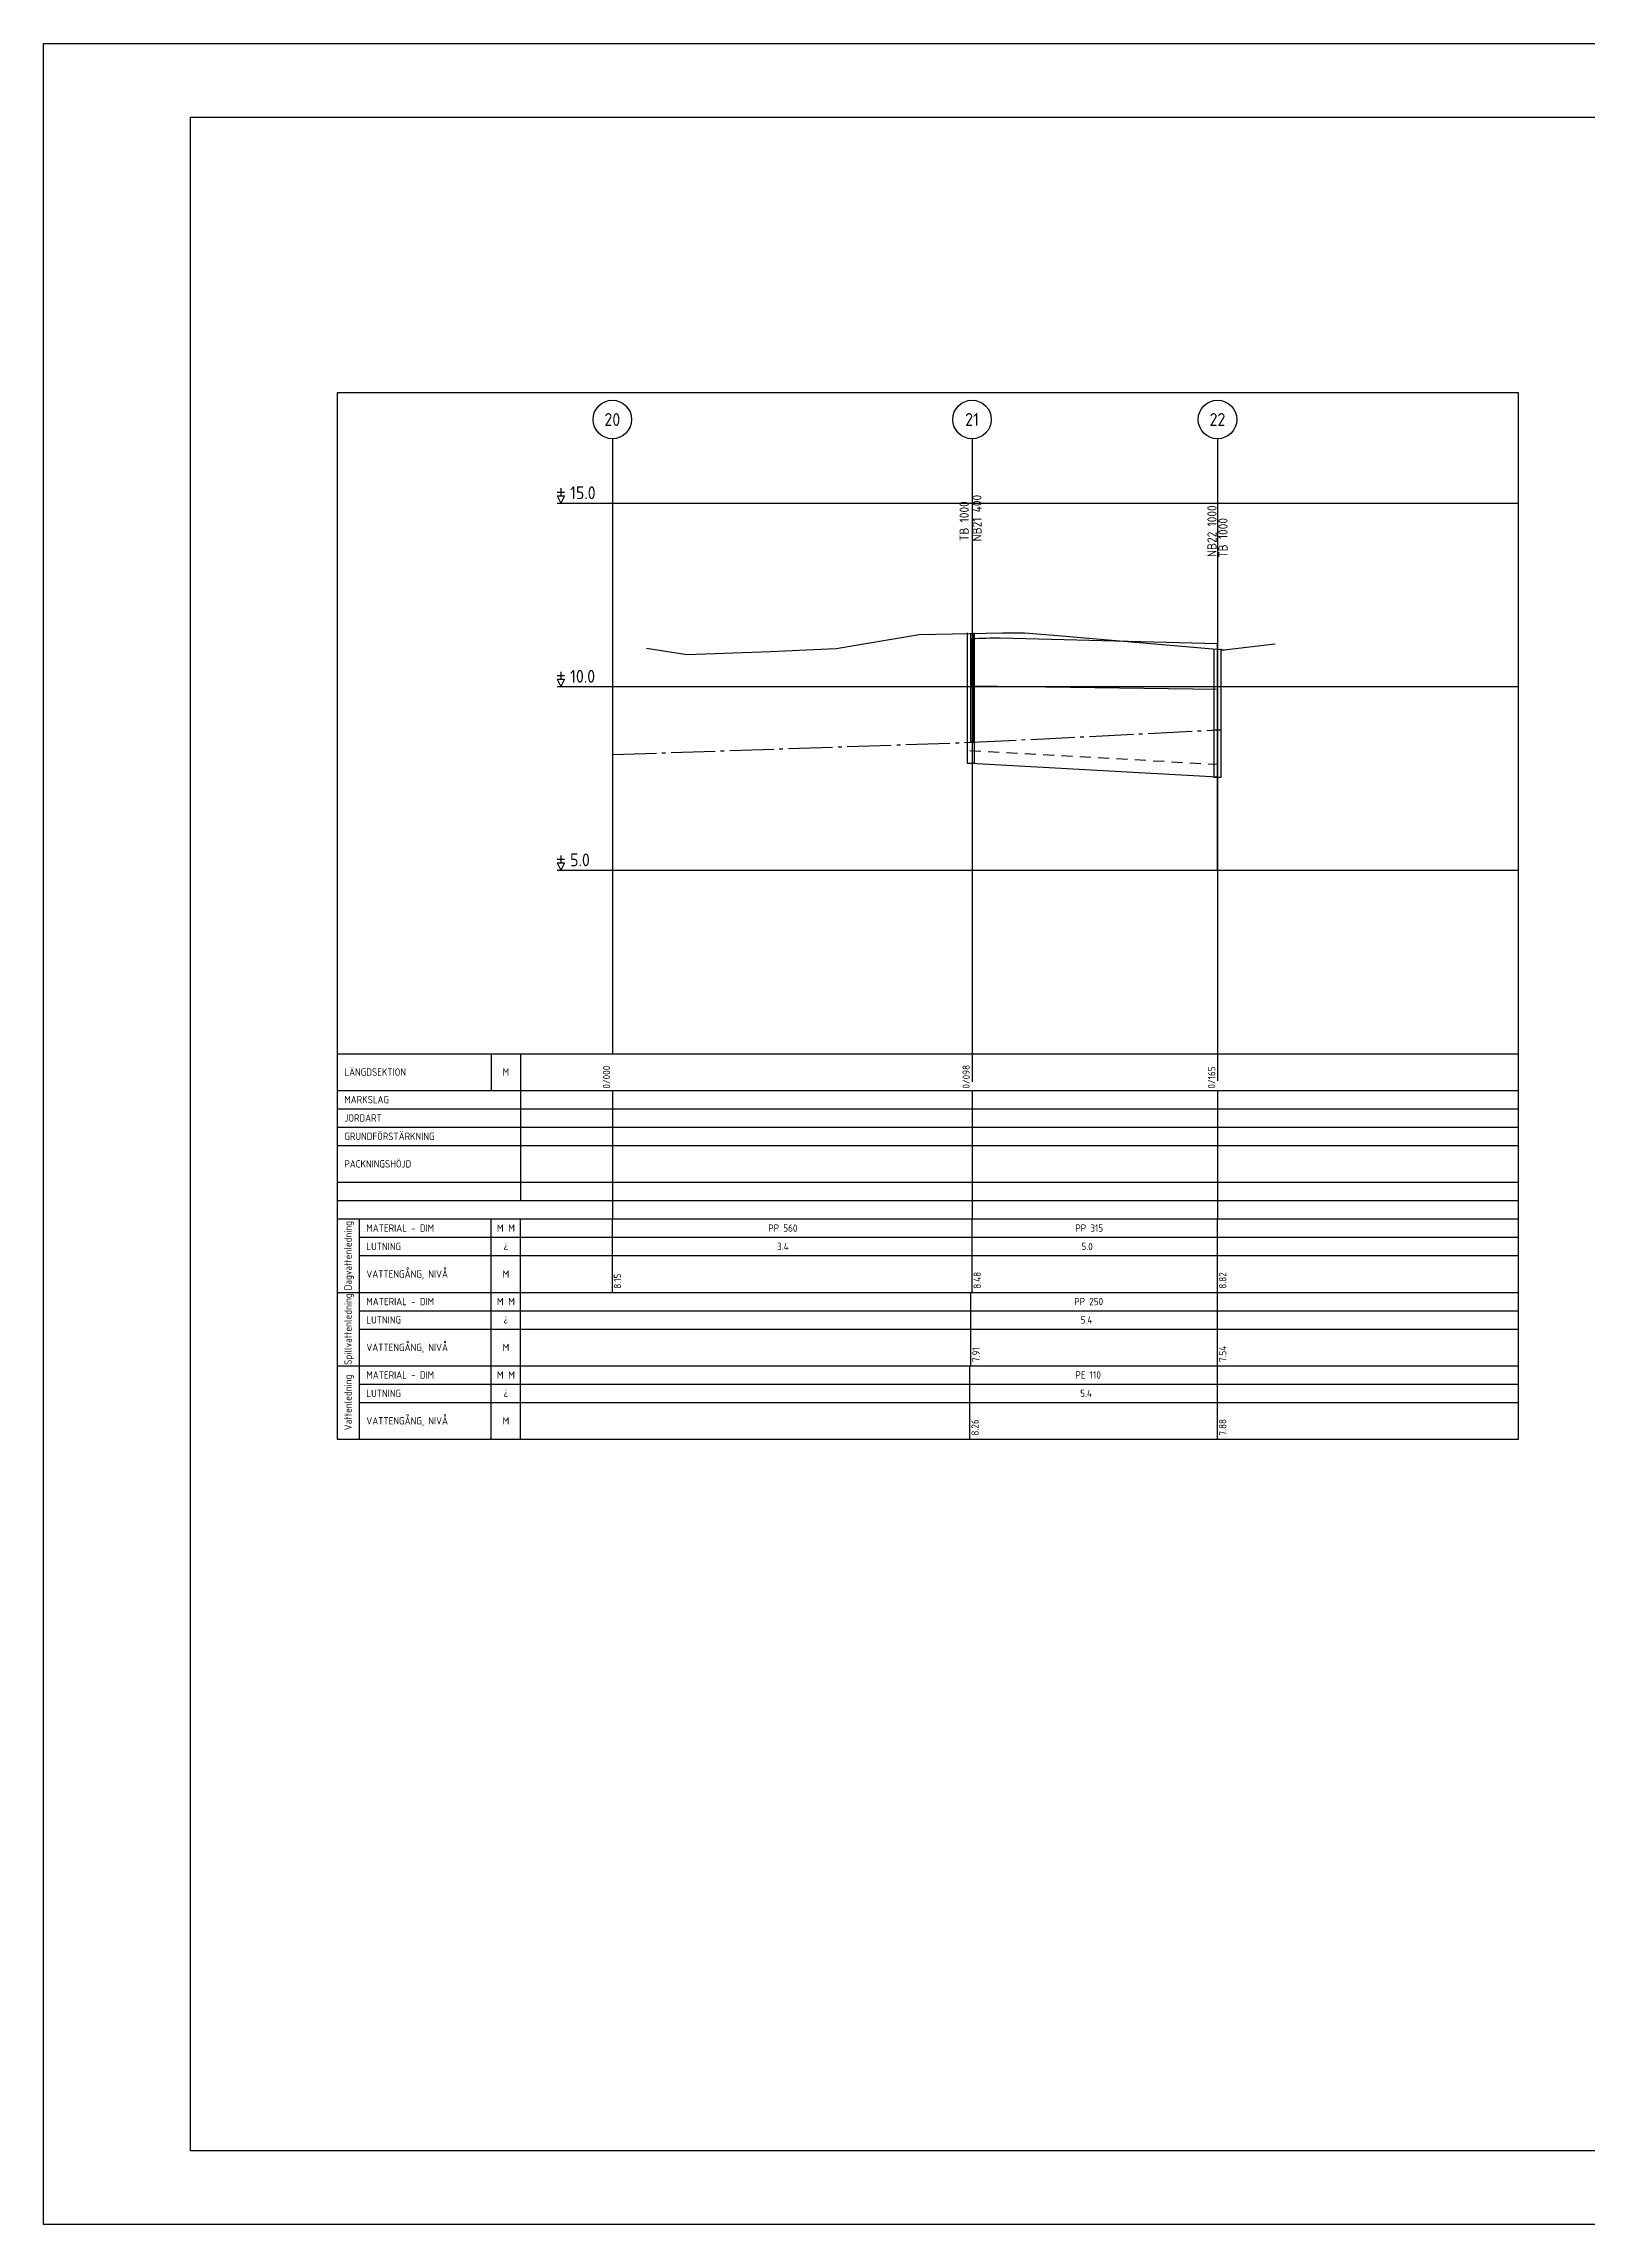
# Model space of a CAD drawing. Header units: metres. Extents: x 14120 to 17296, y 12612 to 17223.
# Drawn here: x 16414 to 16835, y 12612 to 13206 of the extents above; entities that cross this region are included whole.
import ezdxf
from ezdxf.enums import TextEntityAlignment as Align

# ---------------------------------------------------------------- set-up
doc = ezdxf.new("R2010")
doc.units = ezdxf.units.M
doc.header["$MEASUREMENT"] = 0
for name, pattern in [('BH90-PMB-DV', [16, 12, -1.5, 1, -1.5]), ('BH90-PMB-SPV', [16, 8, 8]), ('STRECKAD_3', [5, 3, -2])]:
    doc.linetypes.add(name, pattern=pattern)
doc.layers.get('DEFPOINTS').update_dxf_attribs({"color": 5, "linetype": 'CONTINUOUS'})
for name, color, linetype in [('M-368-T', 1, 'CONTINUOUS'), ('M-368A', 1, 'CONTINUOUS'), ('M-368B', 4, 'CONTINUOUS'), ('M-412', 3, 'BH90-PMB-DV'), ('M-414', 1, 'STRECKAD_3'), ('M-46-Brunn_nb', 6, 'CONTINUOUS'), ('M-46-Brunn_tb', 6, 'CONTINUOUS'), ('M-46-Element', 4, 'CONTINUOUS'), ('M-46-MARK', 4, 'CONTINUOUS'), ('M-46-Spillvledn', 6, 'BH90-PMB-SPV'), ('M-466-x', 3, 'CONTINUOUS'), ('M-468A', 1, 'CONTINUOUS'), ('M-469-x', 3, 'CONTINUOUS')]:
    doc.layers.add(name, color=color, linetype=linetype)
doc.layers.add('Slask', color=6, linetype='CONTINUOUS', plot=False)
doc.layers.add('Slask-ny lutning', color=5, linetype='CONTINUOUS', plot=False)
doc.styles.add('ISO', font='iso.shx')
doc.styles.add('ISO18', font='ISO3098', dxfattribs={"height": 1.8})
doc.styles.add('ISO3098', font='iso3098.shx')

msp = doc.modelspace()

# ---------------------------------------------------------------- linework, layer by layer
at = {"layer": 'DEFPOINTS', "flags": 128}
for points in [[(16414.211, 12611.854), (16414.211, 13205.854), (17255.211, 13205.854), (17255.211, 12611.854)], [(16454.211, 12631.854), (16454.211, 13185.854), (17235.211, 13185.854), (17235.211, 12751.854), (17135.211, 12751.854), (17135.211, 12631.854)]]:
    msp.add_lwpolyline(points, close=True, dxfattribs=at)
at = {"layer": 'M-368-T'}
for p, q in [((16554.126, 13083.722), (16556.126, 13083.722)), ((16554.126, 13082.722), (16556.126, 13082.722)), ((16554.126, 13082.722), (16555.126, 13080.722)), ((16555.126, 13084.722), (16555.126, 13082.722)), ((16556.126, 13082.722), (16555.126, 13080.722)), ((16554.126, 13033.722), (16556.126, 13033.722)), ((16554.126, 13032.722), (16556.126, 13032.722)), ((16554.126, 13032.722), (16555.126, 13030.722)), ((16555.126, 13034.722), (16555.126, 13032.722)), ((16556.126, 13032.722), (16555.126, 13030.722)), ((16554.126, 12983.722), (16556.126, 12983.722)), ((16554.126, 12982.722), (16556.126, 12982.722)), ((16554.126, 12982.722), (16555.126, 12980.722)), ((16555.126, 12984.722), (16555.126, 12982.722)), ((16556.126, 12982.722), (16555.126, 12980.722))]:
    msp.add_line(p, q, dxfattribs=at)
at = {"layer": 'M-368A'}
msp.add_lwpolyline([(16494.126, 12825.722), (16815.924, 12825.722), (16815.924, 13110.722), (16494.126, 13110.722)], close=True, dxfattribs=at)
at = {"layer": 'M-368B'}
for p, q in [((16554.126, 13080.722), (16815.924, 13080.722)), ((16554.126, 13030.722), (16815.924, 13030.722)), ((16554.126, 12980.722), (16815.924, 12980.722))]:
    msp.add_line(p, q, dxfattribs=at)
at = {"layer": 'M-412'}
for points in [[(16569.126, 13012.222), (16667.096, 13015.553)], [(16667.096, 13015.553), (16733.956, 13018.896)]]:
    msp.add_lwpolyline(points, dxfattribs=at)
at = {"layer": 'M-414'}
msp.add_lwpolyline([(16666.52, 13013.339), (16733.956, 13009.554)], dxfattribs=at)
at = {"layer": 'M-46-Brunn_nb'}
for points in [[(16666.696, 13045.253), (16666.696, 13015.553), (16667.496, 13015.553), (16667.496, 13045.253)], [(16732.956, 13041.004), (16732.956, 13018.896), (16734.956, 13018.896), (16734.956, 13041.004)]]:
    msp.add_lwpolyline(points, dxfattribs=at)
at = {"layer": 'M-46-Brunn_tb'}
for points in [[(16665.777, 13045.355), (16665.777, 13009.839), (16667.777, 13009.839), (16667.777, 13045.355)], [(16732.956, 13040.787), (16732.956, 13006.061), (16734.956, 13006.061), (16734.956, 13040.787)]]:
    msp.add_lwpolyline(points, dxfattribs=at)
at = {"layer": 'M-46-Element', "color": 3}
msp.add_lwpolyline([(16733.956, 13042.322), (16674.799, 13043.948, 0.0054044), (16667.096, 13043.722)], format="xyb", dxfattribs=at)
at = {"layer": 'M-46-MARK', "flags": 128}
for points in [[(16578.431, 13041.149), (16589.375, 13039.425), (16589.376, 13039.426), (16612.171, 13040.261), (16612.173, 13040.261), (16623.875, 13040.846), (16630.066, 13041.124), (16630.068, 13041.124), (16652.713, 13044.942), (16675.465, 13045.375), (16675.466, 13045.375), (16681.427, 13045.371), (16689.383, 13044.699), (16689.384, 13044.699), (16735.833, 13040.738)], [(16734.956, 13040.637), (16749.692, 13042.329)]]:
    msp.add_lwpolyline(points, dxfattribs=at)
at = {"layer": 'M-46-Spillvledn', "color": 6, "linetype": 'BH90-PMB-SPV'}
msp.add_lwpolyline([(16666.777, 13009.839), (16733.956, 13006.122)], dxfattribs=at)
at = {"layer": 'M-466-x'}
for p, q in [((16569.126, 13098.222), (16569.126, 12930.722)), ((16667.096, 13098.222), (16667.096, 12930.722)), ((16733.956, 13098.222), (16733.956, 12930.722)), ((16569.126, 12865.722), (16569.126, 12885.722)), ((16667.096, 12865.722), (16667.096, 12885.722)), ((16733.956, 12865.722), (16733.956, 12885.722)), ((16666.777, 12845.722), (16666.777, 12865.722)), ((16733.956, 12845.722), (16733.956, 12865.722)), ((16666.52, 12825.722), (16666.52, 12845.722)), ((16733.956, 12825.722), (16733.956, 12845.722))]:
    msp.add_line(p, q, dxfattribs=at)
for centre in [(16569.126, 13103.472), (16667.096, 13103.472), (16733.956, 13103.472)]:
    msp.add_circle(centre, 5.25, dxfattribs=at)
at = {"layer": 'M-468A'}
for p, q in [((16494.126, 12930.722), (16815.924, 12930.722)), ((16536.126, 12930.722), (16536.126, 12920.722)), ((16544.126, 12930.722), (16544.126, 12890.722)), ((16494.126, 12920.722), (16815.924, 12920.722)), ((16494.126, 12915.722), (16815.924, 12915.722)), ((16494.126, 12910.722), (16815.924, 12910.722)), ((16494.126, 12905.722), (16815.924, 12905.722)), ((16494.126, 12895.722), (16815.924, 12895.722)), ((16494.126, 12890.722), (16815.924, 12890.722)), ((16494.126, 12885.722), (16815.924, 12885.722)), ((16500.126, 12885.722), (16500.126, 12865.722)), ((16536.126, 12865.722), (16536.126, 12885.722)), ((16544.126, 12865.722), (16544.126, 12885.722)), ((16500.126, 12880.722), (16815.924, 12880.722)), ((16500.126, 12875.722), (16815.924, 12875.722)), ((16494.126, 12865.722), (16815.924, 12865.722)), ((16500.126, 12865.722), (16500.126, 12845.722)), ((16500.126, 12860.722), (16815.924, 12860.722)), ((16536.126, 12845.722), (16536.126, 12865.722)), ((16544.126, 12845.722), (16544.126, 12865.722)), ((16500.126, 12855.722), (16815.924, 12855.722)), ((16494.126, 12845.722), (16815.924, 12845.722)), ((16500.126, 12845.722), (16500.126, 12825.722)), ((16536.126, 12825.722), (16536.126, 12845.722)), ((16544.126, 12825.722), (16544.126, 12845.722)), ((16500.126, 12840.722), (16815.924, 12840.722)), ((16500.126, 12835.722), (16815.924, 12835.722))]:
    msp.add_line(p, q, dxfattribs=at)
at = {"layer": 'M-469-x', "linetype": 'Continuous'}
for p, q in [((16569.126, 12920.722), (16569.126, 12885.722)), ((16667.096, 12920.722), (16667.096, 12885.722)), ((16733.956, 12920.722), (16733.956, 12885.722))]:
    msp.add_line(p, q, dxfattribs=at)
at = {"layer": 'Slask', "flags": 128}
for points in [[(16569.126, 12930.722), (16667.096, 12930.722), (16667.096, 12923.097)], [(16667.096, 12930.722), (16733.956, 12930.722), (16733.956, 12923.357)]]:
    msp.add_lwpolyline(points, dxfattribs=at)
at = {"layer": 'Slask-ny lutning'}
for p, q in [((16667.096, 13030.722), (16667.096, 13043.722)), ((16733.956, 13030.722), (16733.956, 13042.322)), ((16667.096, 13030.722), (16667.096, 13030.922)), ((16667.096, 13030.922), (16733.956, 13030.022)), ((16733.956, 12980.722), (16733.956, 13030.022))]:
    msp.add_line(p, q, dxfattribs=at)

# ---------------------------------------------------------------- texts
at = {"layer": 'M-368-T', "style": 'ISO'}
for s, p in [('15.0', (16557.626, 13080.722)), ('10.0', (16557.626, 13030.722)), ('5.0', (16557.626, 12980.722))]:
    msp.add_text(s, height=3.5, dxfattribs=at).set_placement(p, align=Align.BOTTOM_LEFT)
at = {"layer": 'M-466-x', "style": 'ISO'}
for s, height, p in [('20', 3.5, (16569.126, 13103.472)), ('21', 3.5, (16667.096, 13103.472)), ('22', 3.5, (16733.956, 13103.472)), ('PP 560', 2, (16615.567, 12883.222)), (' PP 315', 2, (16698.448, 12883.222)), ('3.4', 2, (16615.567, 12878.222)), ('5.0', 2, (16698.448, 12878.222)), (' PP 250', 2, (16698.289, 12863.222)), ('5.4', 2, (16698.289, 12858.222)), (' PE 110', 2, (16698.16, 12843.222)), ('5.4', 2, (16698.16, 12838.222))]:
    msp.add_text(s, height=height, dxfattribs=at).set_placement(p, align=Align.MIDDLE_CENTER)
for s, p in [('TB 1000', (16664.956, 13070.355)), ('NB21 400', (16668.437, 13070.253)), ('NB22 1000', (16732.456, 13066.004)), ('TB 1000', (16735.456, 13065.787))]:
    msp.add_text(s, height=2.5, rotation=90, dxfattribs=at).set_placement(p, align=Align.MIDDLE_LEFT)
for s, p in [('0/000', (16569.126, 12921.222)), ('0/098', (16667.096, 12921.222)), ('0/165', (16733.956, 12921.222))]:
    msp.add_text(s, height=2, rotation=90, dxfattribs=at).set_placement(p, align=Align.BOTTOM_LEFT)
for s, p in [('8.15', (16569.526, 12866.722)), ('8.48', (16667.496, 12866.722)), ('8.82', (16734.356, 12866.722)), ('7.91', (16667.177, 12846.722)), ('7.54', (16734.356, 12846.722)), ('8.26', (16666.92, 12826.722)), ('7.88', (16734.356, 12826.722))]:
    msp.add_text(s, height=2, rotation=90, dxfattribs=at).set_placement(p, align=Align.TOP_LEFT)
at = {"layer": 'M-468A', "style": 'ISO'}
for s, p in [('LÄNGDSEKTION', (16496.126, 12925.722)), ('JORDART', (16496.126, 12913.222)), ('MARKSLAG', (16496.126, 12918.222)), ('GRUNDFÖRSTÄRKNING', (16496.126, 12908.222)), ('PACKNINGSHÖJD', (16496.126, 12900.722)), ('MATERIAL - DIM', (16502.126, 12883.222)), ('LUTNING', (16502.126, 12878.222)), ('VATTENGÅNG, NIVÅ', (16502.126, 12870.722)), ('MATERIAL - DIM', (16502.126, 12863.222)), ('LUTNING', (16502.126, 12858.222)), ('VATTENGÅNG, NIVÅ', (16502.126, 12850.722)), ('MATERIAL - DIM', (16502.126, 12843.222)), ('LUTNING', (16502.126, 12838.222)), ('VATTENGÅNG, NIVÅ', (16502.126, 12830.722))]:
    msp.add_text(s, height=2, dxfattribs=at).set_placement(p, align=Align.MIDDLE_LEFT)
at = {"layer": 'M-468A'}
for s, style, p in [('M', 'ISO', (16540.126, 12925.722)), ('M M', 'ISO18', (16540.126, 12883.222)), ('¿', 'ISO3098', (16540.126, 12878.222)), ('M', 'ISO18', (16540.126, 12870.722)), ('M M', 'ISO18', (16540.126, 12863.222)), ('¿', 'ISO3098', (16540.126, 12858.222)), ('M', 'ISO18', (16540.126, 12850.722)), ('M M', 'ISO18', (16540.126, 12843.222)), ('¿', 'ISO3098', (16540.126, 12838.222)), ('M', 'ISO18', (16540.126, 12830.722))]:
    msp.add_text(s, height=2, dxfattribs=dict(at, style=style)).set_placement(p, align=Align.MIDDLE_CENTER)
at = {"layer": 'M-468A', "style": 'ISO'}
for s, p in [('Dagvattenledning', (16496.126, 12875.722)), ('Spillvattenledning', (16496.126, 12855.722)), ('Vattenledning', (16496.126, 12835.722))]:
    msp.add_text(s, height=2, rotation=90, dxfattribs=at).set_placement(p, align=Align.TOP_CENTER)

doc.saveas('drawing.dxf')
